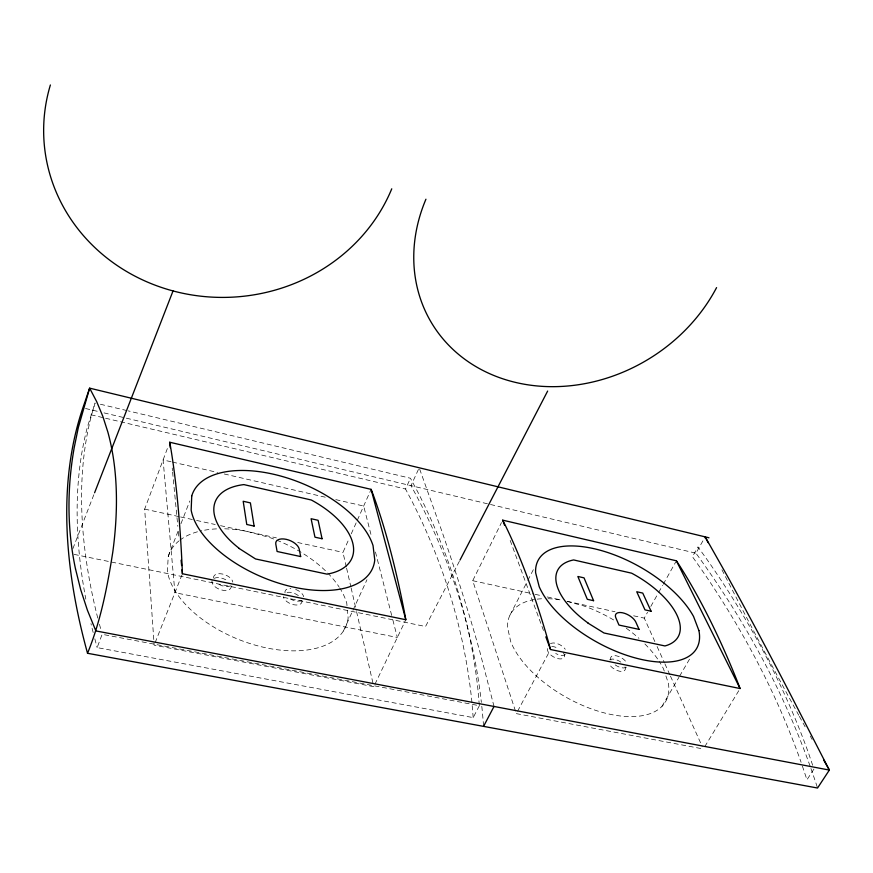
<?xml version="1.0" encoding="UTF-8"?>
<svg xmlns="http://www.w3.org/2000/svg" width="873" height="873" viewBox="0 0 873 873"><rect width="100%" height="100%" fill="white"/><g stroke="black" fill="none" stroke-linecap="round" stroke-linejoin="round"><path stroke-width="0.65" stroke-dasharray="4.37 3.27" d="M178.037 531.242L168.249 556.439L167.376 571.029A95.528 53.166 22.2 0 0 258.855 646.129A95.528 53.166 22.2 0 0 348.131 617.975L347.454 610.576M97.787 618.051L97.11 615.552A1225.834 529.278 37.3 0 1 91.687 414.511L95.102 402.977L87.562 426.428A1220.181 533.458 37.4 0 0 85.827 599.118M373.786 686.68L154.161 645.169L144.667 509.112L167.834 447.282M479.364 705.7L473.188 717.617L97.143 647.602L102.141 634.311L479.364 705.7L477.891 689.07A3795.739 1435.19 -8 0 0 417.48 491.412L410.452 478.251L128.222 410.888M72.885 548.648L94.098 494.063M180.973 523.691L189.779 501.015M155.143 642.659L181.911 575.001M346.286 566.872L342.969 552.38L349.036 538.794M351.252 533.85L356.762 521.487M357.319 520.253L371.112 489.36M473.188 717.617L471.791 700.888A3734.443 1430.061 -8.3 0 0 412.482 502.226L405.53 489.011L410.452 478.251M343.438 630.983L352.397 611.46M352.965 610.238L366.966 579.727M374.943 684.246L405.825 619.732M515.463 711.048L472.719 580.698L501.484 522.578M509.919 615.269L527.216 581.593M527.838 580.392L533.392 569.567M459.362 561.306L425.544 626.508L70.909 553.722M517.58 711.255L549.892 650.712M654.859 641.59L644.274 618.128L647.548 612.279M650.822 606.429L658.035 593.564M658.689 592.396L662.618 585.368M663.273 584.201L675.724 561.972M810.068 766.058A2333.966 1287.642 -5 0 0 695.945 553.198L705.177 536.862M661.963 706.355L678.921 677.317M679.598 676.16L691.132 656.409M704.773 746.655L739.387 689.703M813.963 769.026L806.958 779.764L801.96 764.803M516.314 713.623L703.365 748.979M144.667 509.112L179.271 516.663M180.602 516.958L195.246 520.144M196.578 520.439L215.205 524.509M220.531 525.666L276.425 537.866M297.715 542.515L342.969 552.38M472.719 580.698L533.894 594.044M535.214 594.338L541.871 595.79M547.185 596.946L561.819 600.133M567.134 601.301L615.018 611.744M633.634 615.803L644.274 618.128M171.064 461.762L163.098 459.929L174.916 592.68L397.335 637.476L392.621 619.066M172.396 462.068L217.563 472.446M224.197 473.974L327.811 497.785M335.778 499.618L363.67 506.034L371.418 536.262M91.01 414.795L104.28 417.927M105.611 418.243L405.53 489.011M85.521 408.509L98.747 411.641M104.04 412.896L489.186 504.19M490.506 504.496L695.945 553.198M100.395 404.243L126.901 410.572M567.188 601.41L583.753 605.938A89.024 45.352 29.5 0 1 614.123 620.256M810.231 736.059L812.152 739.486M799.362 716.373L805.124 726.816M721.916 569.753L736.714 598.518A1247.015 96.565 66.5 0 0 798.73 715.216M657.096 646.522L664.342 662.574M664.899 663.807L669.918 674.916M670.475 676.149L702.241 746.513M510.181 540.442L543.486 630.502M812.687 765.294L808.442 752.886A2306.182 1261.474 -4.2 0 0 707.228 559.811L697.974 546.891L692.431 556.701L701.597 569.676A2284.674 1260.83 -4.6 0 1 801.098 762.293M664.255 671.097L663.469 668.773A89.024 45.352 29.5 0 0 659.17 661.298M665.903 675.92L668.358 683.155A89.024 45.352 29.5 0 1 603.887 712.805A89.024 45.352 29.5 0 1 510.727 641.688L507.529 627.349A89.024 45.352 29.5 0 1 535.913 599.304M99.457 624.304L100.799 629.302M93.182 632.521L92.2 628.756A1220.181 533.458 37.4 0 1 90.967 623.551M94.83 638.807L97.143 647.602M375.455 552.031L392.283 617.757M494.02 706.453L479.583 650.691A1605.272 212.379 61.2 0 0 441.869 531.253L419.193 467.775L410.987 485.65A3851.174 1465.505 -8.6 0 1 481.361 702.383M346.592 568.181L350.826 586.612M351.121 587.933L356.26 610.314M356.566 611.635L373.175 684.05M172.21 467.993L172.472 470.711M172.603 472.064L177.83 526.299M178.354 531.722L179.009 538.499M346.996 605.644L346.777 603.265A95.528 53.166 22.2 0 0 339.652 587.845M481.798 706.333A3851.174 1465.505 -8.6 0 1 483.566 726.38M810.93 768.48A2333.966 1287.642 -5 0 1 817.543 788.024M537.233 599.14A89.024 45.352 29.5 0 1 544.119 598.671M548.015 598.703A89.024 45.352 29.5 0 1 562.572 600.264M626.279 628.222A89.024 45.352 29.5 0 1 638.938 638.338M644.907 643.968A89.024 45.352 29.5 0 1 658.46 660.217M563.369 652.775A9.396 4.856 28.9 0 1 557.127 658.428A9.396 4.856 28.9 0 1 547.731 648.224M551.714 646.489A9.396 4.856 28.9 0 1 558.185 648.377M565.333 654.597A9.407 4.845 28.9 0 1 555.697 653.506M550.47 643.728A9.407 4.845 28.9 0 1 565.268 649.25M626.421 667.147A9.319 4.681 30 0 1 615.039 664.8M610.936 660.097A9.319 4.681 30 0 1 616.48 655.83A9.319 4.681 30 0 1 626.978 663.404M625.035 666.863A9.308 4.692 30 0 1 619.503 671.206A9.308 4.692 30 0 1 608.994 663.567M609.627 659.857A9.308 4.692 30 0 1 620.932 662.192M168.249 556.439A95.528 53.166 22.2 0 1 178.845 540.987M179.838 540.201A95.528 53.166 22.2 0 1 201.772 530.729M204.598 530.184A95.528 53.166 22.2 0 1 217.737 528.831M224.699 528.809A95.528 53.166 22.2 0 1 246.721 531.297L269.299 537.397A95.528 53.166 22.2 0 1 275.464 539.678M276.697 540.158A95.528 53.166 22.2 0 1 338.997 586.831M230.581 585.848A10.138 5.664 21.3 0 1 216.908 583.044M213.536 578.112A10.138 5.664 21.3 0 1 222.386 574.008A10.138 5.664 21.3 0 1 232.807 582.095M231.203 585.99A10.127 5.675 21.3 0 1 221.087 589.864A10.127 5.675 21.3 0 1 212.084 580.512M214.245 578.297A10.127 5.675 21.3 0 1 227.82 581.091M301.752 600.471A9.952 5.5 23.1 0 1 288.505 597.743M284.991 592.854A9.952 5.5 23.1 0 1 290.862 588.424M295.674 589.428A9.952 5.5 23.1 0 1 303.662 596.706M301.982 600.526A9.941 5.522 23.1 0 1 293.764 604.738A9.941 5.522 23.1 0 1 283.332 596.695M287.064 592.385A9.941 5.522 23.1 0 1 298.457 595.67"/><path stroke-width="1.31" d="M708.112 542.646L705.177 536.862L727.569 576.453A700.43 25.601 64.4 0 1 789.476 692.485L829.35 770.073L817.543 788.024L87.529 653.277C100.755 620.987 107.39 586.47 112.781 552.129A1113.381 413.9 -42.6 0 0 107.837 431.993L102.796 416.279L96.707 401.678L89.635 388.147L708.974 537.79M94.59 492.787L173.04 290.927M459.984 560.095L547.644 391.06M483.566 726.38L494.02 706.453M182.021 569.676L182.413 573.747L405.825 619.732L404.515 612.639A1163.949 261.365 -83.5 0 0 372.826 493.769L371.112 489.36L169.733 442.24L170.246 447.653M545.832 636.843L550.525 649.523L740.086 688.546L737.456 681.693A1072.546 373.786 -87.9 0 0 679.292 565.202L676.379 560.804L502.684 520.155L504.55 525.23M239.126 548.462L255.56 558.96L327.08 574.15A73.965 38.641 22.5 0 0 311.312 500L243.873 484.602A73.965 38.641 22.5 0 0 239.398 548.517M588.064 623.147L604.018 633.001L664.953 645.944A68.836 32.868 29.1 0 0 631.637 573.19L573.659 559.942A68.836 32.868 29.1 0 0 588.293 623.202M823.621 759.947L829.35 770.073L95.877 630.928L87.42 610.238L80.676 589.602L75.536 569.021M502.684 520.155L504.932 524.564A1123.387 312.392 -85.3 0 1 548.615 642.528L550.525 649.523M676.379 560.804L740.086 688.546M371.112 489.36L405.825 619.732M169.733 442.24L170.519 446.605A1229.784 175.931 -80.8 0 1 182.13 566.512L182.413 573.747M181.104 560.193L181.628 565.617M716.569 287.61A166.383 142.79 -31.1 0 1 506.504 379.973A166.383 142.79 -31.1 0 1 425.937 199.208M391.759 188.808A180.122 167.987 -2.8 0 1 166.852 289.17A180.122 167.987 -2.8 0 1 50.383 84.976M87.529 653.277A1235.426 541.107 37.5 0 1 82.88 407.877L89.635 388.147L78.33 427.508L74.249 447.391A1048.931 555.817 -14.7 0 0 75.525 569.021M191.744 495.973L191.154 510.083A97.46 50.94 22.5 0 0 285.209 585.063A97.46 50.94 22.5 0 0 374.757 559.909L373.044 545.625A97.46 50.94 22.5 0 0 280.691 476.047A97.46 50.94 22.5 0 0 191.744 495.973M300.661 556.559L277.101 551.485L275.792 544.097A12.473 6.624 22.6 0 1 286.158 539.328A12.473 6.624 22.6 0 1 299.232 549.172L300.661 556.559M639.069 629.378L618.968 625.057L615.847 617.811A11.622 5.609 29.4 0 1 622.733 612.824A11.622 5.609 29.4 0 1 635.86 622.154L639.069 629.378M322.072 538.75L314.957 537.179L311.094 518.726L318.11 520.297L322.072 538.75M651.083 611.22L644.983 609.878L636.733 591.741L642.757 593.094L651.083 611.22M254.119 526.092L246.764 524.477L243.185 501.266L250.398 502.892L254.119 526.092M593.585 600.689L587.3 599.304L577.861 576.475L584.048 577.871L593.585 600.689M698.913 630.601L693.588 616.556A90.683 43.334 29.1 0 0 600.559 550.339A90.683 43.334 29.1 0 0 535.629 572.786L539.219 586.732A90.683 43.334 29.1 0 0 634.9 657.827A90.683 43.334 29.1 0 0 698.913 630.601"/></g></svg>
